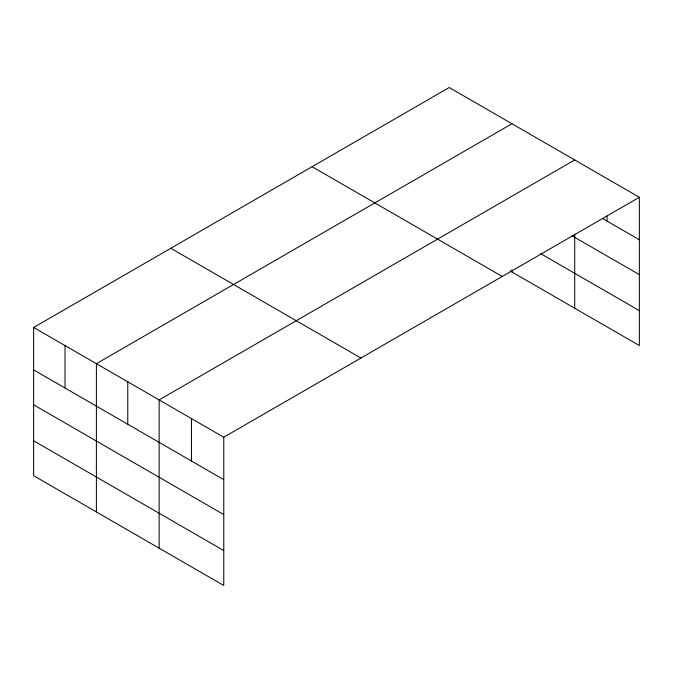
<?xml version="1.0" encoding="UTF-8"?>
<svg xmlns="http://www.w3.org/2000/svg" width="673" height="673" viewBox="0 0 673 673"><rect width="100%" height="100%" fill="white"/><g stroke="black" fill="none" stroke-linecap="round" stroke-linejoin="round"><path stroke-width="1.01" d="M639.35 197.282L449.236 87.524L33.65 327.457L33.65 475.718L223.764 585.476L223.764 437.223L639.35 197.282L639.35 345.543L510.176 270.967M574.708 234.254L574.708 308.226M511.968 123.739L96.39 363.681L96.39 511.934M574.708 159.964L159.131 399.897L159.131 548.159M602.537 218.489L639.35 239.739M572.025 235.786L639.35 274.651M540.655 253.645L639.35 310.632M312.087 166.702L502.209 276.46M170.791 248.278L360.913 358.044M33.65 327.457L223.764 437.223M33.65 369.906L223.764 479.672M33.65 404.826L223.764 514.584M33.65 440.798L223.764 550.564M607.029 215.898L607.029 221.081M511.968 269.949L511.968 272.001M191.452 418.556L191.452 461.013M127.761 381.784L127.761 424.242M65.02 345.569L65.02 388.018"/></g></svg>
